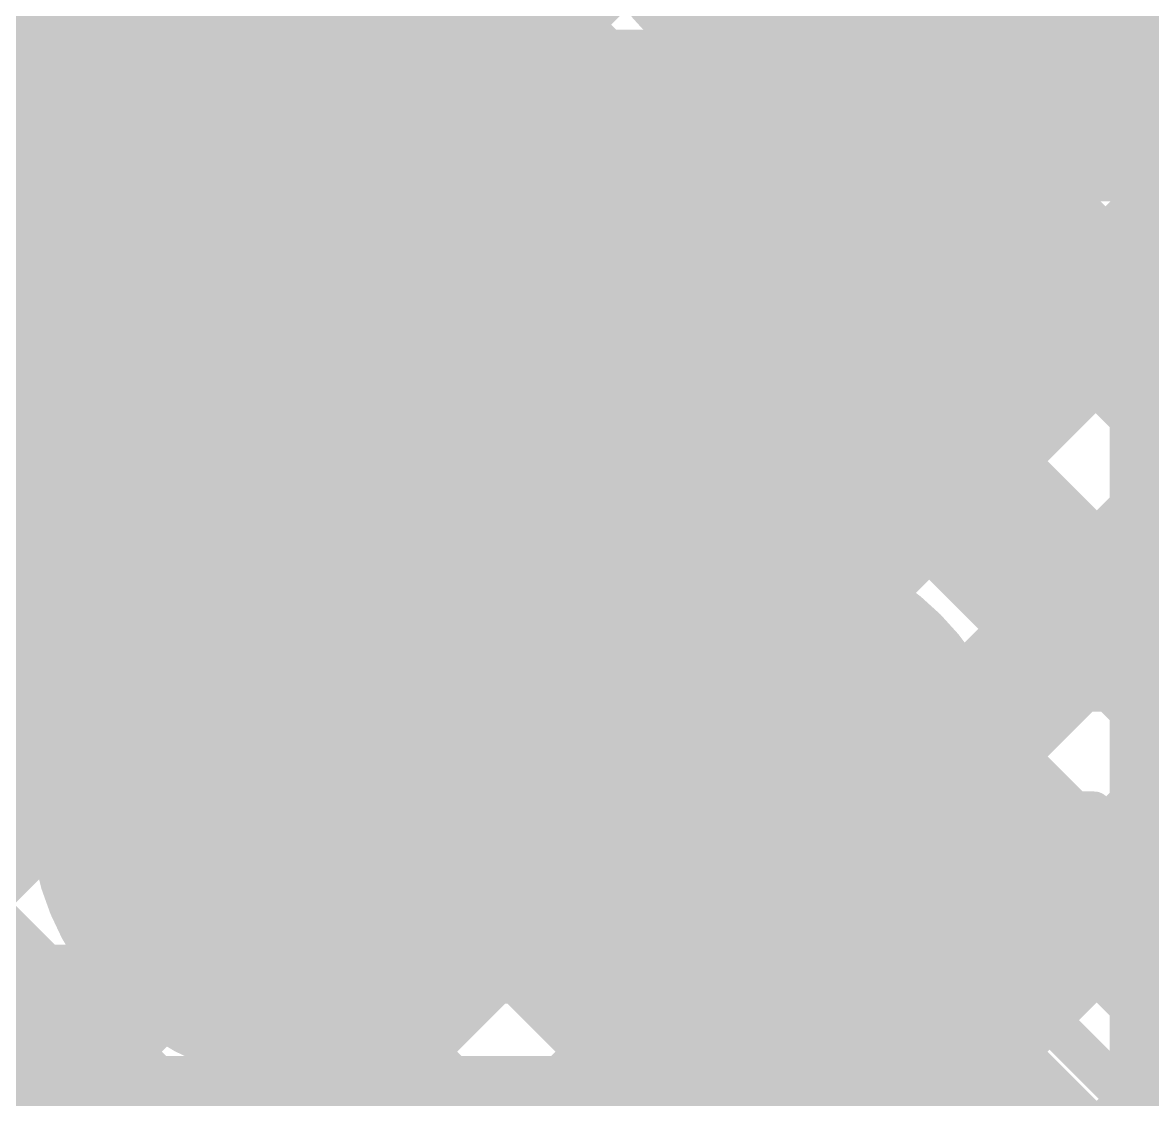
# Model space of a CAD drawing. Header units: millimetres. Extents: x 13 to 259, y -2 to 326.
# Drawn here: x 136.495 to 139.743, y 93.201 to 96.296 of the extents above; entities that cross this region are included whole.
import ezdxf

# ---------------------------------------------------------------- set-up
doc = ezdxf.new("R2010")
doc.units = ezdxf.units.MM
for name, color, linetype in [('BottomLayer', 5, 'Continuous'), ('ConnectLayer', 7, 'Continuous'), ('DrillDrawing', 1, 'Continuous'), ('Mechanical14', 56, 'Continuous'), ('Mechanical8', 56, 'Continuous'), ('MidLayer1', 16, 'Continuous'), ('MidLayer2', 76, 'Continuous'), ('MidLayer3', 90, 'Continuous'), ('MidLayer4', 156, 'Continuous'), ('MidLayer5', 130, 'Continuous'), ('MidLayer6', 216, 'Continuous'), ('MultiLayer', 9, 'Continuous'), ('TopLayer', 1, 'Continuous'), ('TopPaste', 8, 'Continuous'), ('TopSolder', 216, 'Continuous')]:
    doc.layers.add(name, color=color, linetype=linetype)

# ---------------------------------------------------------------- blocks, each defined once
blk = doc.blocks.new('SAMTEC_ASP_127797_01_185')
at = {"layer": 'Mechanical14', "const_width": 0.1}
for points in [[(6.6548, 3.2004), (6.0452, 3.2004)], [(6.0452, 3.0594), (6.0452, 3.2004)], [(6.6548, 3.0594), (6.6548, 3.2004)], [(7.9248, 3.2004), (7.3152, 3.2004)], [(7.3152, 3.0594), (7.3152, 3.2004)], [(7.9248, 3.0594), (7.9248, 3.2004)], [(9.1948, 3.2004), (8.5852, 3.2004)], [(8.5852, 3.0594), (8.5852, 3.2004)], [(6.0452, 3.0594), (5.9309, 3.0594)], [(6.7691, 3.0594), (6.6548, 3.0594)], [(6.7691, 2.7038), (6.7691, 3.0594)], [(7.3152, 3.0594), (7.2009, 3.0594)], [(7.2009, 2.7038), (7.2009, 3.0594)], [(8.0391, 3.0594), (7.9248, 3.0594)], [(8.0391, 2.7038), (8.0391, 3.0594)], [(8.5852, 3.0594), (8.4709, 3.0594)], [(8.4709, 2.7038), (8.4709, 3.0594)], [(6.7691, 2.9464), (5.9309, 2.9464)], [(8.0391, 2.9464), (7.2009, 2.9464)], [(9.3091, 2.9464), (8.4709, 2.9464)], [(7.2009, 2.7038), (6.7691, 2.7038)], [(8.4709, 2.7038), (8.0391, 2.7038)], [(7.2009, 2.3762), (6.7691, 2.3762)], [(6.7691, 2.0206), (6.7691, 2.3762)], [(7.1993, 2.0206), (7.1993, 2.3762)], [(8.4709, 2.3762), (8.0391, 2.3762)], [(8.0391, 2.0206), (8.0391, 2.3762)], [(8.4709, 2.0206), (8.4709, 2.3762)], [(6.7691, 2.1336), (5.9309, 2.1336)], [(8.0391, 2.1336), (7.2009, 2.1336)], [(9.3091, 2.1336), (8.4709, 2.1336)], [(6.0452, 2.0206), (5.9309, 2.0206)], [(6.0452, 1.8796), (6.0452, 2.0206)], [(6.7691, 2.0206), (6.6548, 2.0206)], [(6.6548, 1.8796), (6.6548, 2.0206)], [(7.3152, 2.0206), (7.2009, 2.0206)], [(7.3152, 1.8796), (7.3152, 2.0206)], [(8.0391, 2.0206), (7.9248, 2.0206)], [(7.9248, 1.8796), (7.9248, 2.0206)], [(8.5852, 2.0206), (8.4709, 2.0206)], [(8.5852, 1.8796), (8.5852, 2.0206)], [(6.6548, 1.8796), (6.0452, 1.8796)], [(7.9248, 1.8796), (7.3152, 1.8796)], [(9.1948, 1.8796), (8.5852, 1.8796)]]:
    blk.add_lwpolyline(points, dxfattribs=at)
at = {"layer": 'Mechanical14', "const_width": 0.05}
for points in [[(6.0202, 3.2004, 1), (6.0702, 3.2004, 1)], [(6.0202, 3.2004, 1), (6.0702, 3.2004, 1)], [(6.6298, 3.2004, 1), (6.6798, 3.2004, 1)], [(6.6298, 3.2004, 1), (6.6798, 3.2004, 1)], [(7.2902, 3.2004, 1), (7.3402, 3.2004, 1)], [(7.2902, 3.2004, 1), (7.3402, 3.2004, 1)], [(7.8998, 3.2004, 1), (7.9498, 3.2004, 1)], [(7.8998, 3.2004, 1), (7.9498, 3.2004, 1)], [(8.5602, 3.2004, 1), (8.6102, 3.2004, 1)], [(8.5602, 3.2004, 1), (8.6102, 3.2004, 1)], [(6.0202, 3.0594, 1), (6.0702, 3.0594, 1)], [(6.0202, 3.0594, 1), (6.0702, 3.0594, 1)], [(6.6298, 3.0594, 1), (6.6798, 3.0594, 1)], [(6.6298, 3.0594, 1), (6.6798, 3.0594, 1)], [(6.7441, 3.0594, 1), (6.7941, 3.0594, 1)], [(6.7441, 3.0594, 1), (6.7941, 3.0594, 1)], [(7.1759, 3.0594, 1), (7.2259, 3.0594, 1)], [(7.1759, 3.0594, 1), (7.2259, 3.0594, 1)], [(7.2902, 3.0594, 1), (7.3402, 3.0594, 1)], [(7.2902, 3.0594, 1), (7.3402, 3.0594, 1)], [(7.8998, 3.0594, 1), (7.9498, 3.0594, 1)], [(7.8998, 3.0594, 1), (7.9498, 3.0594, 1)], [(8.0141, 3.0594, 1), (8.0641, 3.0594, 1)], [(8.0141, 3.0594, 1), (8.0641, 3.0594, 1)], [(8.4459, 3.0594, 1), (8.4959, 3.0594, 1)], [(8.4459, 3.0594, 1), (8.4959, 3.0594, 1)], [(8.5602, 3.0594, 1), (8.6102, 3.0594, 1)], [(8.5602, 3.0594, 1), (8.6102, 3.0594, 1)], [(6.7441, 2.9464, 1), (6.7941, 2.9464, 1)], [(7.1759, 2.9464, 1), (7.2259, 2.9464, 1)], [(8.0141, 2.9464, 1), (8.0641, 2.9464, 1)], [(8.4459, 2.9464, 1), (8.4959, 2.9464, 1)], [(6.7441, 2.7038, 1), (6.7941, 2.7038, 1)], [(6.7441, 2.7038, 1), (6.7941, 2.7038, 1)], [(7.1759, 2.7038, 1), (7.2259, 2.7038, 1)], [(7.1759, 2.7038, 1), (7.2259, 2.7038, 1)], [(8.0141, 2.7038, 1), (8.0641, 2.7038, 1)], [(8.0141, 2.7038, 1), (8.0641, 2.7038, 1)], [(8.4459, 2.7038, 1), (8.4959, 2.7038, 1)], [(8.4459, 2.7038, 1), (8.4959, 2.7038, 1)], [(6.7441, 2.3762, 1), (6.7941, 2.3762, 1)], [(6.7441, 2.3762, 1), (6.7941, 2.3762, 1)], [(7.1743, 2.3762, 1), (7.2243, 2.3762, 1)], [(7.1759, 2.3762, 1), (7.2259, 2.3762, 1)], [(8.0141, 2.3762, 1), (8.0641, 2.3762, 1)], [(8.0141, 2.3762, 1), (8.0641, 2.3762, 1)], [(8.4459, 2.3762, 1), (8.4959, 2.3762, 1)], [(8.4459, 2.3762, 1), (8.4959, 2.3762, 1)], [(6.7441, 2.1336, 1), (6.7941, 2.1336, 1)], [(7.1759, 2.1336, 1), (7.2259, 2.1336, 1)], [(8.0141, 2.1336, 1), (8.0641, 2.1336, 1)], [(8.4459, 2.1336, 1), (8.4959, 2.1336, 1)], [(6.0202, 2.0206, 1), (6.0702, 2.0206, 1)], [(6.0202, 2.0206, 1), (6.0702, 2.0206, 1)], [(6.6298, 2.0206, 1), (6.6798, 2.0206, 1)], [(6.6298, 2.0206, 1), (6.6798, 2.0206, 1)], [(6.7441, 2.0206, 1), (6.7941, 2.0206, 1)], [(6.7441, 2.0206, 1), (6.7941, 2.0206, 1)], [(7.1743, 2.0206, 1), (7.2243, 2.0206, 1)], [(7.1759, 2.0206, 1), (7.2259, 2.0206, 1)], [(7.2902, 2.0206, 1), (7.3402, 2.0206, 1)], [(7.2902, 2.0206, 1), (7.3402, 2.0206, 1)], [(7.8998, 2.0206, 1), (7.9498, 2.0206, 1)], [(7.8998, 2.0206, 1), (7.9498, 2.0206, 1)], [(8.0141, 2.0206, 1), (8.0641, 2.0206, 1)], [(8.0141, 2.0206, 1), (8.0641, 2.0206, 1)], [(8.4459, 2.0206, 1), (8.4959, 2.0206, 1)], [(8.4459, 2.0206, 1), (8.4959, 2.0206, 1)], [(8.5602, 2.0206, 1), (8.6102, 2.0206, 1)], [(8.5602, 2.0206, 1), (8.6102, 2.0206, 1)], [(6.0202, 1.8796, 1), (6.0702, 1.8796, 1)], [(6.0202, 1.8796, 1), (6.0702, 1.8796, 1)], [(6.6298, 1.8796, 1), (6.6798, 1.8796, 1)], [(6.6298, 1.8796, 1), (6.6798, 1.8796, 1)], [(7.2902, 1.8796, 1), (7.3402, 1.8796, 1)], [(7.2902, 1.8796, 1), (7.3402, 1.8796, 1)], [(7.8998, 1.8796, 1), (7.9498, 1.8796, 1)], [(7.8998, 1.8796, 1), (7.9498, 1.8796, 1)], [(8.5602, 1.8796, 1), (8.6102, 1.8796, 1)], [(8.5602, 1.8796, 1), (8.6102, 1.8796, 1)]]:
    blk.add_lwpolyline(points, format="xyb", close=True, dxfattribs=at)
at = {"layer": 'Mechanical8', "const_width": 0.1}
for points in [[(6.985, 3.175), (6.985, 4.175)], [(8.255, 3.175), (8.255, 4.175)], [(6.715, 3.175), (5.715, 3.175)], [(6.985, 3.175), (5.985, 3.175)], [(6.985, 2.175), (6.985, 3.175)], [(7.985, 3.175), (6.985, 3.175)], [(8.255, 3.175), (7.255, 3.175)], [(8.255, 2.175), (8.255, 3.175)], [(9.255, 3.175), (8.255, 3.175)], [(9.525, 3.175), (8.525, 3.175)], [(6.985, 1.905), (6.985, 2.905)], [(8.255, 1.905), (8.255, 2.905)], [(6.715, 1.905), (5.715, 1.905)], [(6.985, 1.905), (5.985, 1.905)], [(6.985, 0.905), (6.985, 1.905)], [(7.985, 1.905), (6.985, 1.905)], [(8.255, 1.905), (7.255, 1.905)], [(8.255, 0.905), (8.255, 1.905)], [(9.255, 1.905), (8.255, 1.905)], [(9.525, 1.905), (8.525, 1.905)]]:
    blk.add_lwpolyline(points, dxfattribs=at)
at = {"layer": 'Mechanical8', "const_width": 0.05}
for points in [[(6.96, 4.175, 1), (7.01, 4.175, 1)], [(8.23, 4.175, 1), (8.28, 4.175, 1)], [(5.96, 3.175, 1), (6.01, 3.175, 1)], [(6.69, 3.175, 1), (6.74, 3.175, 1)], [(6.96, 3.175, 1), (7.01, 3.175, 1)], [(6.96, 3.175, 1), (7.01, 3.175, 1)], [(6.96, 3.175, 1), (7.01, 3.175, 1)], [(6.96, 3.175, 1), (7.01, 3.175, 1)], [(7.23, 3.175, 1), (7.28, 3.175, 1)], [(7.96, 3.175, 1), (8.01, 3.175, 1)], [(8.23, 3.175, 1), (8.28, 3.175, 1)], [(8.23, 3.175, 1), (8.28, 3.175, 1)], [(8.23, 3.175, 1), (8.28, 3.175, 1)], [(8.23, 3.175, 1), (8.28, 3.175, 1)], [(8.5, 3.175, 1), (8.55, 3.175, 1)], [(6.96, 2.905, 1), (7.01, 2.905, 1)], [(8.23, 2.905, 1), (8.28, 2.905, 1)], [(6.96, 2.175, 1), (7.01, 2.175, 1)], [(8.23, 2.175, 1), (8.28, 2.175, 1)], [(5.96, 1.905, 1), (6.01, 1.905, 1)], [(6.69, 1.905, 1), (6.74, 1.905, 1)], [(6.96, 1.905, 1), (7.01, 1.905, 1)], [(6.96, 1.905, 1), (7.01, 1.905, 1)], [(6.96, 1.905, 1), (7.01, 1.905, 1)], [(6.96, 1.905, 1), (7.01, 1.905, 1)], [(7.23, 1.905, 1), (7.28, 1.905, 1)], [(7.96, 1.905, 1), (8.01, 1.905, 1)], [(8.23, 1.905, 1), (8.28, 1.905, 1)], [(8.23, 1.905, 1), (8.28, 1.905, 1)], [(8.23, 1.905, 1), (8.28, 1.905, 1)], [(8.23, 1.905, 1), (8.28, 1.905, 1)], [(8.5, 1.905, 1), (8.55, 1.905, 1)]]:
    blk.add_lwpolyline(points, format="xyb", close=True, dxfattribs=at)
at = {"layer": 'TopLayer', "const_width": 0.32}
for points in [[(5.555, 3.175, 1), (5.875, 3.175, 1)], [(6.825, 3.175, 1), (7.145, 3.175, 1)], [(8.095, 3.175, 1), (8.415, 3.175, 1)], [(5.555, 1.905, 1), (5.875, 1.905, 1)], [(6.825, 1.905, 1), (7.145, 1.905, 1)], [(8.095, 1.905, 1), (8.415, 1.905, 1)]]:
    blk.add_lwpolyline(points, format="xyb", close=True, dxfattribs=at)
at = {"layer": 'TopPaste', "const_width": 0.32}
for points in [[(5.555, 3.175, 1), (5.875, 3.175, 1)], [(6.825, 3.175, 1), (7.145, 3.175, 1)], [(8.095, 3.175, 1), (8.415, 3.175, 1)], [(5.555, 1.905, 1), (5.875, 1.905, 1)], [(6.825, 1.905, 1), (7.145, 1.905, 1)], [(8.095, 1.905, 1), (8.415, 1.905, 1)]]:
    blk.add_lwpolyline(points, format="xyb", close=True, dxfattribs=at)
at = {"layer": 'TopSolder', "const_width": 0.4216}
for points in [[(5.5042, 3.175, 1), (5.9258, 3.175, 1)], [(6.7742, 3.175, 1), (7.1958, 3.175, 1)], [(8.0442, 3.175, 1), (8.4658, 3.175, 1)], [(5.5042, 1.905, 1), (5.9258, 1.905, 1)], [(6.7742, 1.905, 1), (7.1958, 1.905, 1)], [(8.0442, 1.905, 1), (8.4658, 1.905, 1)]]:
    blk.add_lwpolyline(points, format="xyb", close=True, dxfattribs=at)

msp = doc.modelspace()

# ---------------------------------------------------------------- linework, layer by layer
at = {"layer": 'BottomLayer', "const_width": 0.25}
for points in [[(137.1801, 95.3057, 1), (137.43, 95.3057, 1)], [(138.4501, 95.3057, 1), (138.7, 95.3057, 1)], [(137.1801, 94.0357, 1), (137.43, 94.0357, 1)], [(138.4501, 94.0357, 1), (138.7, 94.0357, 1)]]:
    msp.add_lwpolyline(points, format="xyb", close=True, dxfattribs=at)
at = {"layer": 'ConnectLayer', "const_width": 0.4}
for points in [[(133.9122, 93.1829), (150.0277, 109.2983)], [(133.9122, 93.1829), (150.0277, 109.2983)], [(138.995, 95.7201), (150.219, 106.9441)], [(138.995, 95.7201), (150.219, 106.9441)], [(137.4544, 95.8765), (147.6447, 106.0668)], [(137.4544, 95.8765), (147.6447, 106.0668)], [(133.9122, 93.1829), (146.51, 105.7807)], [(137.877, 95.4506), (148.2125, 105.7861)], [(137.877, 95.4506), (148.2125, 105.7861)], [(126.1636, 105.4841), (137.0706, 94.5771)], [(126.1636, 105.4841), (137.0706, 94.5771)], [(137.4544, 95.8765), (146.51, 104.9322)], [(137.877, 95.4506), (146.51, 104.0837)], [(138.995, 95.7201), (146.51, 103.2351)], [(138.7288, 94.6053), (146.957, 102.8336)], [(138.7288, 94.6053), (146.957, 102.8336)], [(138.7288, 94.6053), (146.51, 102.3866)], [(139.1481, 94.1761), (146.9226, 101.9506)], [(139.1481, 94.1761), (146.9226, 101.9506)], [(139.1481, 94.1761), (146.51, 101.5381)], [(133.851, 98.6452), (136.8346, 95.6617)], [(133.851, 98.6452), (136.8346, 95.6617)], [(135.64, 98.5534), (138.3445, 95.8488)], [(135.64, 98.5534), (138.3445, 95.8488)], [(135.64, 98.5534), (138.3445, 95.8488)], [(134.035, 98.4612), (136.8346, 95.6617)], [(136.8043, 96.075), (139.0772, 98.3479)], [(139.225, 96.4), (139.225, 98.2)], [(135.3104, 98.0344), (137.4737, 95.8711)], [(135.3104, 98.0344), (137.4737, 95.8711)], [(135.3104, 98.0344), (137.4737, 95.8711)], [(137.868, 98.0224), (140.7239, 95.1664)], [(137.868, 98.0224), (140.7239, 95.1664)], [(137.868, 98.0224), (140.7239, 95.1664)], [(133.7082, 97.9396), (137.0706, 94.5771)], [(137.6528, 96.075), (139.225, 97.6472)], [(135.8178, 97.527), (136.873, 96.4718)], [(137.6642, 97.3776), (140.6593, 94.3825)], [(137.6642, 97.3776), (140.6593, 94.3825)], [(137.6642, 97.3776), (140.6593, 94.3825)], [(137.7334, 97.3084), (138.9334, 96.1084)], [(132.7958, 92.915), (137.1557, 97.2749)], [(132.7958, 92.915), (137.1557, 97.2749)], [(133.7116, 93.8308), (137.1557, 97.2749)], [(135.1365, 95.2557), (137.1557, 97.2749)], [(135.3935, 97.1028), (136.4488, 96.0475)], [(136.1154, 96.2347), (136.9558, 97.075)], [(136.1154, 96.2347), (136.9558, 97.075)], [(136.2698, 97.075), (137.2698, 96.075)], [(137.1183, 97.075), (138.1183, 96.075)], [(135.657, 95.2557), (137.3038, 96.9026)], [(138.5013, 96.075), (139.225, 96.7987)], [(134.0627, 96.7365), (136.7169, 94.0823)], [(134.0627, 96.7365), (136.7169, 94.0823)], [(134.0627, 96.7365), (136.7169, 94.0823)], [(135.975, 96.5212), (136.4212, 96.075)], [(138.9, 96.075), (139.225, 96.4)], [(133.8479, 96.1028), (144.7858, 85.1649)], [(133.8479, 96.1028), (144.7858, 85.1649)], [(136.275, 96.075), (138.9, 96.075)], [(137.6854, 95.7568), (137.9103, 95.9817)], [(137.877, 95.4506), (138.4081, 95.9817)], [(137.9103, 95.9817), (142.3657, 95.9817)], [(138.2116, 95.9817), (138.3445, 95.8488)], [(138.7288, 94.6053), (140.1051, 95.9817)], [(138.995, 95.7201), (139.2566, 95.9817)], [(139.0602, 95.9817), (140.6593, 94.3825)], [(139.1481, 94.1761), (140.9537, 95.9817)], [(139.9087, 95.9817), (140.7239, 95.1664)], [(134.035, 95.9156), (142.256, 87.6947)], [(137.8704, 95.4744), (137.9873, 95.3575)], [(137.8704, 95.4744), (137.9873, 95.3575)], [(137.8704, 95.4744), (137.9873, 95.3575)], [(137.8704, 95.4744), (137.9873, 95.3575)], [(133.6444, 92.0665), (136.7343, 95.1564)], [(133.6444, 92.0665), (136.7343, 95.1564)], [(133.6444, 92.0665), (136.7343, 95.1564)], [(139.1181, 95.0752), (141.1255, 93.0678)], [(139.1181, 95.0752), (141.1255, 93.0678)], [(139.1181, 95.0752), (141.1255, 93.0678)], [(139.1181, 95.0752), (141.1255, 93.0678)], [(136.2635, 94.3349), (136.854, 94.9254)], [(136.7882, 94.8596), (137.0706, 94.5771)], [(137.725, 94.4501), (138.1607, 94.8857)], [(137.725, 94.4501), (138.1607, 94.8857)], [(137.725, 94.4501), (138.1607, 94.8857)], [(137.725, 94.4501), (138.1607, 94.8857)], [(137.661, 94.8352), (138.1046, 94.3917)], [(137.661, 94.8352), (138.1046, 94.3917)], [(137.661, 94.8352), (138.1046, 94.3917)], [(137.661, 94.8352), (138.1046, 94.3917)], [(137.7278, 91.9073), (140.6363, 94.8159)], [(137.7278, 91.9073), (140.6363, 94.8159)], [(137.7278, 91.9073), (140.6363, 94.8159)], [(138.5362, 92.7157), (140.6363, 94.8159)], [(134.067, 91.6406), (137.1602, 94.7338)], [(134.067, 91.6406), (137.1602, 94.7338)], [(134.067, 91.6406), (137.1602, 94.7338)], [(135.1421, 92.7157), (137.1602, 94.7338)], [(138.6268, 94.718), (138.7437, 94.6011)], [(138.6268, 94.718), (138.7437, 94.6011)], [(138.6268, 94.718), (138.7437, 94.6011)], [(138.6268, 94.718), (138.7437, 94.6011)], [(136.3639, 94.4353), (136.7169, 94.0823)], [(135.775, 94.1757), (137.235, 92.7157)], [(139.1404, 94.2044), (140.5662, 92.7786)], [(139.1404, 94.2044), (140.5662, 92.7786)], [(139.1404, 94.2044), (140.5662, 92.7786)], [(139.1404, 94.2044), (140.5662, 92.7786)], [(137.4632, 90.7941), (140.6738, 94.0048)], [(137.4632, 90.7941), (140.6738, 94.0048)], [(137.4632, 90.7941), (140.6738, 94.0048)], [(139.2289, 92.5598), (140.6738, 94.0048)], [(133.6488, 89.5253), (138.0054, 93.882)], [(133.6488, 89.5253), (138.0054, 93.882)], [(133.6488, 89.5253), (138.0054, 93.882)], [(136.8392, 92.7157), (138.0054, 93.882)], [(137.8465, 93.8013), (143.7485, 87.8992)], [(137.8465, 93.8013), (143.7485, 87.8992)], [(137.8465, 93.8013), (143.1046, 88.5432)], [(137.8465, 93.8013), (138.9396, 92.7081)], [(132.645, 89.3701), (136.8907, 93.6157)], [(132.645, 89.3701), (136.8907, 93.6157)], [(132.645, 89.3701), (136.8907, 93.6157)], [(135.9906, 92.7157), (136.8907, 93.6157)], [(138.931, 93.5652), (140.5048, 91.9914)], [(138.931, 93.5652), (140.5048, 91.9914)], [(138.931, 93.5652), (140.5048, 91.9914)], [(138.931, 93.5652), (140.5048, 91.9914)], [(134.0681, 89.0961), (138.4346, 93.4627)], [(134.0681, 89.0961), (138.4346, 93.4627)], [(134.0681, 89.0961), (138.4346, 93.4627)], [(137.6877, 92.7157), (138.4346, 93.4627)], [(137.3517, 93.4476), (145.6511, 85.1482)], [(137.3517, 93.4476), (145.6511, 85.1482)], [(137.3517, 93.4476), (142.6803, 88.1189)], [(137.3517, 93.4476), (138.0835, 92.7157)]]:
    msp.add_lwpolyline(points, dxfattribs=at)
at = {"layer": 'ConnectLayer'}
for points, const_width in [([(136.773, 96.4718, 1), (136.973, 96.4718, 1)], 0.2), ([(139.125, 96.4, 1), (139.325, 96.4, 1)], 0.2), ([(139.125, 96.4, 1), (139.325, 96.4, 1)], 0.2), ([(138.8334, 96.1084, 1), (139.0334, 96.1084, 1)], 0.2), ([(136.3212, 96.075, 1), (136.5212, 96.075, 1)], 0.2), ([(136.7043, 96.075, 1), (136.9043, 96.075, 1)], 0.2), ([(137.1698, 96.075, 1), (137.3698, 96.075, 1)], 0.2), ([(137.5528, 96.075, 1), (137.7528, 96.075, 1)], 0.2), ([(138.0183, 96.075, 1), (138.2183, 96.075, 1)], 0.2), ([(138.4013, 96.075, 1), (138.6013, 96.075, 1)], 0.2), ([(138.8, 96.075, 1), (139, 96.075, 1)], 0.2), ([(138.8, 96.075, 1), (139, 96.075, 1)], 0.2), ([(136.3488, 96.0475, 1), (136.5488, 96.0475, 1)], 0.2), ([(137.8103, 95.9817, 1), (138.0103, 95.9817, 1)], 0.2), ([(137.8103, 95.9817, 1), (138.0103, 95.9817, 1)], 0.2), ([(138.1116, 95.9817, 1), (138.3116, 95.9817, 1)], 0.2), ([(138.3081, 95.9817, 1), (138.5081, 95.9817, 1)], 0.2), ([(138.9602, 95.9817, 1), (139.1602, 95.9817, 1)], 0.2), ([(139.1566, 95.9817, 1), (139.3566, 95.9817, 1)], 0.2), ([(139.8087, 95.9817, 1), (140.0087, 95.9817, 1)], 0.2), ([(137.895, 95.3057, 1), (136.7151, 95.3057, 1)], 0.4), ([(137.895, 95.3057, 1), (136.7151, 95.3057, 1)], 0.4), ([(137.895, 95.3057, 1), (136.7151, 95.3057, 1)], 0.4), ([(139.165, 95.3057, 1), (137.9851, 95.3057, 1)], 0.4), ([(139.165, 95.3057, 1), (137.9851, 95.3057, 1)], 0.4), ([(139.165, 95.3057, 1), (137.9851, 95.3057, 1)], 0.4), ([(139.165, 95.3057, 1), (137.9851, 95.3057, 1)], 0.4), ([(137.3544, 95.8765, 1), (137.5544, 95.8765, 1)], 0.2), ([(137.3544, 95.8765, 1), (137.5544, 95.8765, 1)], 0.2), ([(137.3544, 95.8765, 1), (137.5544, 95.8765, 1)], 0.2), ([(137.3737, 95.8711, 1), (137.5737, 95.8711, 1)], 0.2), ([(137.3737, 95.8711, 1), (137.5737, 95.8711, 1)], 0.2), ([(137.3737, 95.8711, 1), (137.5737, 95.8711, 1)], 0.2), ([(138.2445, 95.8488, 1), (138.4445, 95.8488, 1)], 0.2), ([(138.2445, 95.8488, 1), (138.4445, 95.8488, 1)], 0.2), ([(138.2445, 95.8488, 1), (138.4445, 95.8488, 1)], 0.2), ([(138.2445, 95.8488, 1), (138.4445, 95.8488, 1)], 0.2), ([(137.5854, 95.7568, 1), (137.7854, 95.7568, 1)], 0.2), ([(137.5854, 95.7568, 1), (137.7854, 95.7568, 1)], 0.2), ([(138.895, 95.7201, 1), (139.095, 95.7201, 1)], 0.2), ([(138.895, 95.7201, 1), (139.095, 95.7201, 1)], 0.2), ([(138.895, 95.7201, 1), (139.095, 95.7201, 1)], 0.2), ([(138.895, 95.7201, 1), (139.095, 95.7201, 1)], 0.2), ([(136.7346, 95.6617, 1), (136.9346, 95.6617, 1)], 0.2), ([(136.7346, 95.6617, 1), (136.9346, 95.6617, 1)], 0.2), ([(136.7346, 95.6617, 1), (136.9346, 95.6617, 1)], 0.2), ([(137.7704, 95.4744, 1), (137.9704, 95.4744, 1)], 0.2), ([(137.7704, 95.4744, 1), (137.9704, 95.4744, 1)], 0.2), ([(137.7704, 95.4744, 1), (137.9704, 95.4744, 1)], 0.2), ([(137.7704, 95.4744, 1), (137.9704, 95.4744, 1)], 0.2), ([(137.777, 95.4506, 1), (137.977, 95.4506, 1)], 0.2), ([(137.777, 95.4506, 1), (137.977, 95.4506, 1)], 0.2), ([(137.777, 95.4506, 1), (137.977, 95.4506, 1)], 0.2), ([(137.777, 95.4506, 1), (137.977, 95.4506, 1)], 0.2), ([(137.8873, 95.3575, 1), (138.0873, 95.3575, 1)], 0.2), ([(137.8873, 95.3575, 1), (138.0873, 95.3575, 1)], 0.2), ([(137.8873, 95.3575, 1), (138.0873, 95.3575, 1)], 0.2), ([(137.8873, 95.3575, 1), (138.0873, 95.3575, 1)], 0.2), ([(136.6151, 95.3057, 1), (136.8151, 95.3057, 1)], 0.2), ([(136.6151, 95.3057, 1), (136.8151, 95.3057, 1)], 0.2), ([(136.6151, 95.3057, 1), (136.8151, 95.3057, 1)], 0.2), ([(137.795, 95.3057, 1), (137.995, 95.3057, 1)], 0.2), ([(137.795, 95.3057, 1), (137.995, 95.3057, 1)], 0.2), ([(137.795, 95.3057, 1), (137.995, 95.3057, 1)], 0.2), ([(137.795, 95.3057, 1), (137.995, 95.3057, 1)], 0.2), ([(137.795, 95.3057, 1), (137.995, 95.3057, 1)], 0.2), ([(137.8851, 95.3057, 1), (138.0851, 95.3057, 1)], 0.2), ([(137.8851, 95.3057, 1), (138.0851, 95.3057, 1)], 0.2), ([(137.8851, 95.3057, 1), (138.0851, 95.3057, 1)], 0.2), ([(137.8851, 95.3057, 1), (138.0851, 95.3057, 1)], 0.2), ([(139.065, 95.3057, 1), (139.265, 95.3057, 1)], 0.2), ([(139.065, 95.3057, 1), (139.265, 95.3057, 1)], 0.2), ([(139.065, 95.3057, 1), (139.265, 95.3057, 1)], 0.2), ([(139.065, 95.3057, 1), (139.265, 95.3057, 1)], 0.2), ([(136.6343, 95.1564, 1), (136.8343, 95.1564, 1)], 0.2), ([(136.6343, 95.1564, 1), (136.8343, 95.1564, 1)], 0.2), ([(136.6343, 95.1564, 1), (136.8343, 95.1564, 1)], 0.2), ([(139.0181, 95.0752, 1), (139.2181, 95.0752, 1)], 0.2), ([(139.0181, 95.0752, 1), (139.2181, 95.0752, 1)], 0.2), ([(139.0181, 95.0752, 1), (139.2181, 95.0752, 1)], 0.2), ([(139.0181, 95.0752, 1), (139.2181, 95.0752, 1)], 0.2), ([(136.754, 94.9254, 1), (136.954, 94.9254, 1)], 0.2), ([(136.754, 94.9254, 1), (136.954, 94.9254, 1)], 0.2), ([(136.6882, 94.8596, 1), (136.8882, 94.8596, 1)], 0.2), ([(138.0607, 94.8857, 1), (138.2607, 94.8857, 1)], 0.2), ([(138.0607, 94.8857, 1), (138.2607, 94.8857, 1)], 0.2), ([(138.0607, 94.8857, 1), (138.2607, 94.8857, 1)], 0.2), ([(138.0607, 94.8857, 1), (138.2607, 94.8857, 1)], 0.2), ([(137.561, 94.8352, 1), (137.761, 94.8352, 1)], 0.2), ([(137.561, 94.8352, 1), (137.761, 94.8352, 1)], 0.2), ([(137.561, 94.8352, 1), (137.761, 94.8352, 1)], 0.2), ([(137.561, 94.8352, 1), (137.761, 94.8352, 1)], 0.2), ([(137.0602, 94.7338, 1), (137.2602, 94.7338, 1)], 0.2), ([(137.0602, 94.7338, 1), (137.2602, 94.7338, 1)], 0.2), ([(137.0602, 94.7338, 1), (137.2602, 94.7338, 1)], 0.2), ([(137.0602, 94.7338, 1), (137.2602, 94.7338, 1)], 0.2), ([(138.5268, 94.718, 1), (138.7268, 94.718, 1)], 0.2), ([(138.5268, 94.718, 1), (138.7268, 94.718, 1)], 0.2), ([(138.5268, 94.718, 1), (138.7268, 94.718, 1)], 0.2), ([(138.5268, 94.718, 1), (138.7268, 94.718, 1)], 0.2), ([(137.895, 94.0357, 1), (136.7151, 94.0357, 1)], 0.4), ([(137.895, 94.0357, 1), (136.7151, 94.0357, 1)], 0.4), ([(137.895, 94.0357, 1), (136.7151, 94.0357, 1)], 0.4), ([(137.895, 94.0357, 1), (136.7151, 94.0357, 1)], 0.4), ([(139.165, 94.0357, 1), (137.9851, 94.0357, 1)], 0.4), ([(139.165, 94.0357, 1), (137.9851, 94.0357, 1)], 0.4), ([(139.165, 94.0357, 1), (137.9851, 94.0357, 1)], 0.4), ([(139.165, 94.0357, 1), (137.9851, 94.0357, 1)], 0.4), ([(138.6288, 94.6053, 1), (138.8288, 94.6053, 1)], 0.2), ([(138.6288, 94.6053, 1), (138.8288, 94.6053, 1)], 0.2), ([(138.6288, 94.6053, 1), (138.8288, 94.6053, 1)], 0.2), ([(138.6288, 94.6053, 1), (138.8288, 94.6053, 1)], 0.2), ([(138.6437, 94.6011, 1), (138.8437, 94.6011, 1)], 0.2), ([(138.6437, 94.6011, 1), (138.8437, 94.6011, 1)], 0.2), ([(138.6437, 94.6011, 1), (138.8437, 94.6011, 1)], 0.2), ([(138.6437, 94.6011, 1), (138.8437, 94.6011, 1)], 0.2), ([(136.9706, 94.5771, 1), (137.1706, 94.5771, 1)], 0.2), ([(136.9706, 94.5771, 1), (137.1706, 94.5771, 1)], 0.2), ([(136.9706, 94.5771, 1), (137.1706, 94.5771, 1)], 0.2), ([(136.9706, 94.5771, 1), (137.1706, 94.5771, 1)], 0.2), ([(136.2639, 94.4353, 1), (136.4639, 94.4353, 1)], 0.2), ([(137.625, 94.4501, 1), (137.825, 94.4501, 1)], 0.2), ([(137.625, 94.4501, 1), (137.825, 94.4501, 1)], 0.2), ([(137.625, 94.4501, 1), (137.825, 94.4501, 1)], 0.2), ([(137.625, 94.4501, 1), (137.825, 94.4501, 1)], 0.2), ([(138.0046, 94.3917, 1), (138.2046, 94.3917, 1)], 0.2), ([(138.0046, 94.3917, 1), (138.2046, 94.3917, 1)], 0.2), ([(138.0046, 94.3917, 1), (138.2046, 94.3917, 1)], 0.2), ([(138.0046, 94.3917, 1), (138.2046, 94.3917, 1)], 0.2), ([(139.0404, 94.2044, 1), (139.2404, 94.2044, 1)], 0.2), ([(139.0404, 94.2044, 1), (139.2404, 94.2044, 1)], 0.2), ([(139.0404, 94.2044, 1), (139.2404, 94.2044, 1)], 0.2), ([(139.0404, 94.2044, 1), (139.2404, 94.2044, 1)], 0.2), ([(139.0481, 94.1761, 1), (139.2481, 94.1761, 1)], 0.2), ([(139.0481, 94.1761, 1), (139.2481, 94.1761, 1)], 0.2), ([(139.0481, 94.1761, 1), (139.2481, 94.1761, 1)], 0.2), ([(139.0481, 94.1761, 1), (139.2481, 94.1761, 1)], 0.2), ([(136.6169, 94.0823, 1), (136.8169, 94.0823, 1)], 0.2), ([(136.6169, 94.0823, 1), (136.8169, 94.0823, 1)], 0.2), ([(136.6169, 94.0823, 1), (136.8169, 94.0823, 1)], 0.2), ([(136.6169, 94.0823, 1), (136.8169, 94.0823, 1)], 0.2), ([(136.6151, 94.0357, 1), (136.8151, 94.0357, 1)], 0.2), ([(136.6151, 94.0357, 1), (136.8151, 94.0357, 1)], 0.2), ([(136.6151, 94.0357, 1), (136.8151, 94.0357, 1)], 0.2), ([(136.6151, 94.0357, 1), (136.8151, 94.0357, 1)], 0.2), ([(137.795, 94.0357, 1), (137.995, 94.0357, 1)], 0.2), ([(137.795, 94.0357, 1), (137.995, 94.0357, 1)], 0.2), ([(137.795, 94.0357, 1), (137.995, 94.0357, 1)], 0.2), ([(137.795, 94.0357, 1), (137.995, 94.0357, 1)], 0.2), ([(137.8851, 94.0357, 1), (138.0851, 94.0357, 1)], 0.2), ([(137.8851, 94.0357, 1), (138.0851, 94.0357, 1)], 0.2), ([(137.8851, 94.0357, 1), (138.0851, 94.0357, 1)], 0.2), ([(137.8851, 94.0357, 1), (138.0851, 94.0357, 1)], 0.2), ([(139.065, 94.0357, 1), (139.265, 94.0357, 1)], 0.2), ([(139.065, 94.0357, 1), (139.265, 94.0357, 1)], 0.2), ([(139.065, 94.0357, 1), (139.265, 94.0357, 1)], 0.2), ([(139.065, 94.0357, 1), (139.265, 94.0357, 1)], 0.2), ([(137.9054, 93.882, 1), (138.1054, 93.882, 1)], 0.2), ([(137.9054, 93.882, 1), (138.1054, 93.882, 1)], 0.2), ([(137.9054, 93.882, 1), (138.1054, 93.882, 1)], 0.2), ([(137.9054, 93.882, 1), (138.1054, 93.882, 1)], 0.2), ([(137.7465, 93.8013, 1), (137.9465, 93.8013, 1)], 0.2), ([(137.7465, 93.8013, 1), (137.9465, 93.8013, 1)], 0.2), ([(137.7465, 93.8013, 1), (137.9465, 93.8013, 1)], 0.2), ([(137.7465, 93.8013, 1), (137.9465, 93.8013, 1)], 0.2), ([(136.7907, 93.6157, 1), (136.9907, 93.6157, 1)], 0.2), ([(136.7907, 93.6157, 1), (136.9907, 93.6157, 1)], 0.2), ([(136.7907, 93.6157, 1), (136.9907, 93.6157, 1)], 0.2), ([(136.7907, 93.6157, 1), (136.9907, 93.6157, 1)], 0.2), ([(138.831, 93.5652, 1), (139.031, 93.5652, 1)], 0.2), ([(138.831, 93.5652, 1), (139.031, 93.5652, 1)], 0.2), ([(138.831, 93.5652, 1), (139.031, 93.5652, 1)], 0.2), ([(138.831, 93.5652, 1), (139.031, 93.5652, 1)], 0.2), ([(138.3346, 93.4627, 1), (138.5346, 93.4627, 1)], 0.2), ([(138.3346, 93.4627, 1), (138.5346, 93.4627, 1)], 0.2), ([(138.3346, 93.4627, 1), (138.5346, 93.4627, 1)], 0.2), ([(138.3346, 93.4627, 1), (138.5346, 93.4627, 1)], 0.2), ([(137.2517, 93.4476, 1), (137.4517, 93.4476, 1)], 0.2), ([(137.2517, 93.4476, 1), (137.4517, 93.4476, 1)], 0.2), ([(137.2517, 93.4476, 1), (137.4517, 93.4476, 1)], 0.2), ([(137.2517, 93.4476, 1), (137.4517, 93.4476, 1)], 0.2)]:
    msp.add_lwpolyline(points, format="xyb", close=True, dxfattribs=dict(at, const_width=const_width))
at = {"layer": 'ConnectLayer', "const_width": 0.4}
for points in [[(137.6854, 95.7568, -0.22106), (137.895, 95.3057)], [(137.895, 95.3057, -0.699307), (136.854, 94.9254)]]:
    msp.add_lwpolyline(points, format="xyb", dxfattribs=at)
at = {"layer": 'DrillDrawing', "const_width": 0.0508}
for points in [[(137.178, 95.4327), (137.178, 95.5597)], [(137.178, 95.5597), (137.432, 95.5597)], [(137.432, 95.4327), (137.432, 95.5597)], [(138.448, 95.4327), (138.448, 95.5597)], [(138.448, 95.5597), (138.702, 95.5597)], [(138.702, 95.4327), (138.702, 95.5597)], [(137.051, 95.1787), (137.051, 95.4327)], [(137.051, 95.4327), (137.178, 95.4327)], [(137.432, 95.4327), (137.559, 95.4327)], [(137.559, 95.1787), (137.559, 95.4327)], [(138.321, 95.1787), (138.321, 95.4327)], [(138.321, 95.4327), (138.448, 95.4327)], [(138.702, 95.4327), (138.829, 95.4327)], [(138.829, 95.1787), (138.829, 95.4327)], [(137.051, 95.1787), (137.178, 95.1787)], [(137.178, 95.0517), (137.178, 95.1787)], [(137.432, 95.1787), (137.559, 95.1787)], [(137.432, 95.0517), (137.432, 95.1787)], [(138.321, 95.1787), (138.448, 95.1787)], [(138.448, 95.0517), (138.448, 95.1787)], [(138.702, 95.1787), (138.829, 95.1787)], [(138.702, 95.0517), (138.702, 95.1787)], [(137.178, 95.0517), (137.432, 95.0517)], [(138.448, 95.0517), (138.702, 95.0517)], [(137.178, 94.1627), (137.178, 94.2897)], [(137.178, 94.2897), (137.432, 94.2897)], [(137.432, 94.1627), (137.432, 94.2897)], [(138.448, 94.1627), (138.448, 94.2897)], [(138.448, 94.2897), (138.702, 94.2897)], [(138.702, 94.1627), (138.702, 94.2897)], [(137.051, 93.9087), (137.051, 94.1627)], [(137.051, 94.1627), (137.178, 94.1627)], [(137.432, 94.1627), (137.559, 94.1627)], [(137.559, 93.9087), (137.559, 94.1627)], [(138.321, 93.9087), (138.321, 94.1627)], [(138.321, 94.1627), (138.448, 94.1627)], [(138.702, 94.1627), (138.829, 94.1627)], [(138.829, 93.9087), (138.829, 94.1627)], [(137.051, 93.9087), (137.178, 93.9087)], [(137.178, 93.7817), (137.178, 93.9087)], [(137.432, 93.9087), (137.559, 93.9087)], [(137.432, 93.7817), (137.432, 93.9087)], [(138.321, 93.9087), (138.448, 93.9087)], [(138.448, 93.7817), (138.448, 93.9087)], [(138.702, 93.9087), (138.829, 93.9087)], [(138.702, 93.7817), (138.702, 93.9087)], [(137.178, 93.7817), (137.432, 93.7817)], [(138.448, 93.7817), (138.702, 93.7817)]]:
    msp.add_lwpolyline(points, dxfattribs=at)
at = {"layer": 'DrillDrawing', "const_width": 0.0254}
for points in [[(137.1653, 95.5597, 1), (137.1907, 95.5597, 1)], [(137.1653, 95.5597, 1), (137.1907, 95.5597, 1)], [(137.4193, 95.5597, 1), (137.4447, 95.5597, 1)], [(137.4193, 95.5597, 1), (137.4447, 95.5597, 1)], [(138.4353, 95.5597, 1), (138.4607, 95.5597, 1)], [(138.4353, 95.5597, 1), (138.4607, 95.5597, 1)], [(138.6893, 95.5597, 1), (138.7147, 95.5597, 1)], [(138.6893, 95.5597, 1), (138.7147, 95.5597, 1)], [(137.0383, 95.4327, 1), (137.0637, 95.4327, 1)], [(137.0383, 95.4327, 1), (137.0637, 95.4327, 1)], [(137.1653, 95.4327, 1), (137.1907, 95.4327, 1)], [(137.1653, 95.4327, 1), (137.1907, 95.4327, 1)], [(137.4193, 95.4327, 1), (137.4447, 95.4327, 1)], [(137.4193, 95.4327, 1), (137.4447, 95.4327, 1)], [(137.5463, 95.4327, 1), (137.5717, 95.4327, 1)], [(137.5463, 95.4327, 1), (137.5717, 95.4327, 1)], [(138.3083, 95.4327, 1), (138.3337, 95.4327, 1)], [(138.3083, 95.4327, 1), (138.3337, 95.4327, 1)], [(138.4353, 95.4327, 1), (138.4607, 95.4327, 1)], [(138.4353, 95.4327, 1), (138.4607, 95.4327, 1)], [(138.6893, 95.4327, 1), (138.7147, 95.4327, 1)], [(138.6893, 95.4327, 1), (138.7147, 95.4327, 1)], [(138.8163, 95.4327, 1), (138.8417, 95.4327, 1)], [(138.8163, 95.4327, 1), (138.8417, 95.4327, 1)], [(137.0383, 95.1787, 1), (137.0637, 95.1787, 1)], [(137.0383, 95.1787, 1), (137.0637, 95.1787, 1)], [(137.1653, 95.1787, 1), (137.1907, 95.1787, 1)], [(137.1653, 95.1787, 1), (137.1907, 95.1787, 1)], [(137.4193, 95.1787, 1), (137.4447, 95.1787, 1)], [(137.4193, 95.1787, 1), (137.4447, 95.1787, 1)], [(137.5463, 95.1787, 1), (137.5717, 95.1787, 1)], [(137.5463, 95.1787, 1), (137.5717, 95.1787, 1)], [(138.3083, 95.1787, 1), (138.3337, 95.1787, 1)], [(138.3083, 95.1787, 1), (138.3337, 95.1787, 1)], [(138.4353, 95.1787, 1), (138.4607, 95.1787, 1)], [(138.4353, 95.1787, 1), (138.4607, 95.1787, 1)], [(138.6893, 95.1787, 1), (138.7147, 95.1787, 1)], [(138.6893, 95.1787, 1), (138.7147, 95.1787, 1)], [(138.8163, 95.1787, 1), (138.8417, 95.1787, 1)], [(138.8163, 95.1787, 1), (138.8417, 95.1787, 1)], [(137.1653, 95.0517, 1), (137.1907, 95.0517, 1)], [(137.1653, 95.0517, 1), (137.1907, 95.0517, 1)], [(137.4193, 95.0517, 1), (137.4447, 95.0517, 1)], [(137.4193, 95.0517, 1), (137.4447, 95.0517, 1)], [(138.4353, 95.0517, 1), (138.4607, 95.0517, 1)], [(138.4353, 95.0517, 1), (138.4607, 95.0517, 1)], [(138.6893, 95.0517, 1), (138.7147, 95.0517, 1)], [(138.6893, 95.0517, 1), (138.7147, 95.0517, 1)], [(137.1653, 94.2897, 1), (137.1907, 94.2897, 1)], [(137.1653, 94.2897, 1), (137.1907, 94.2897, 1)], [(137.4193, 94.2897, 1), (137.4447, 94.2897, 1)], [(137.4193, 94.2897, 1), (137.4447, 94.2897, 1)], [(138.4353, 94.2897, 1), (138.4607, 94.2897, 1)], [(138.4353, 94.2897, 1), (138.4607, 94.2897, 1)], [(138.6893, 94.2897, 1), (138.7147, 94.2897, 1)], [(138.6893, 94.2897, 1), (138.7147, 94.2897, 1)], [(137.0383, 94.1627, 1), (137.0637, 94.1627, 1)], [(137.0383, 94.1627, 1), (137.0637, 94.1627, 1)], [(137.1653, 94.1627, 1), (137.1907, 94.1627, 1)], [(137.1653, 94.1627, 1), (137.1907, 94.1627, 1)], [(137.4193, 94.1627, 1), (137.4447, 94.1627, 1)], [(137.4193, 94.1627, 1), (137.4447, 94.1627, 1)], [(137.5463, 94.1627, 1), (137.5717, 94.1627, 1)], [(137.5463, 94.1627, 1), (137.5717, 94.1627, 1)], [(138.3083, 94.1627, 1), (138.3337, 94.1627, 1)], [(138.3083, 94.1627, 1), (138.3337, 94.1627, 1)], [(138.4353, 94.1627, 1), (138.4607, 94.1627, 1)], [(138.4353, 94.1627, 1), (138.4607, 94.1627, 1)], [(138.6893, 94.1627, 1), (138.7147, 94.1627, 1)], [(138.6893, 94.1627, 1), (138.7147, 94.1627, 1)], [(138.8163, 94.1627, 1), (138.8417, 94.1627, 1)], [(138.8163, 94.1627, 1), (138.8417, 94.1627, 1)], [(137.0383, 93.9087, 1), (137.0637, 93.9087, 1)], [(137.0383, 93.9087, 1), (137.0637, 93.9087, 1)], [(137.1653, 93.9087, 1), (137.1907, 93.9087, 1)], [(137.1653, 93.9087, 1), (137.1907, 93.9087, 1)], [(137.4193, 93.9087, 1), (137.4447, 93.9087, 1)], [(137.4193, 93.9087, 1), (137.4447, 93.9087, 1)], [(137.5463, 93.9087, 1), (137.5717, 93.9087, 1)], [(137.5463, 93.9087, 1), (137.5717, 93.9087, 1)], [(138.3083, 93.9087, 1), (138.3337, 93.9087, 1)], [(138.3083, 93.9087, 1), (138.3337, 93.9087, 1)], [(138.4353, 93.9087, 1), (138.4607, 93.9087, 1)], [(138.4353, 93.9087, 1), (138.4607, 93.9087, 1)], [(138.6893, 93.9087, 1), (138.7147, 93.9087, 1)], [(138.6893, 93.9087, 1), (138.7147, 93.9087, 1)], [(138.8163, 93.9087, 1), (138.8417, 93.9087, 1)], [(138.8163, 93.9087, 1), (138.8417, 93.9087, 1)], [(137.1653, 93.7817, 1), (137.1907, 93.7817, 1)], [(137.1653, 93.7817, 1), (137.1907, 93.7817, 1)], [(137.4193, 93.7817, 1), (137.4447, 93.7817, 1)], [(137.4193, 93.7817, 1), (137.4447, 93.7817, 1)], [(138.4353, 93.7817, 1), (138.4607, 93.7817, 1)], [(138.4353, 93.7817, 1), (138.4607, 93.7817, 1)], [(138.6893, 93.7817, 1), (138.7147, 93.7817, 1)], [(138.6893, 93.7817, 1), (138.7147, 93.7817, 1)]]:
    msp.add_lwpolyline(points, format="xyb", close=True, dxfattribs=at)
at = {"layer": 'MidLayer1', "const_width": 0.25}
for points in [[(137.1801, 95.3057, 1), (137.43, 95.3057, 1)], [(138.4501, 95.3057, 1), (138.7, 95.3057, 1)], [(137.1801, 94.0357, 1), (137.43, 94.0357, 1)], [(138.4501, 94.0357, 1), (138.7, 94.0357, 1)]]:
    msp.add_lwpolyline(points, format="xyb", close=True, dxfattribs=at)
at = {"layer": 'MidLayer2', "const_width": 0.12}
for points in [[(137.4257, 96.1007), (137.8, 96.475)], [(137.5935, 95.7807), (138.1927, 96.38)], [(133.5653, 96.1007), (137.4257, 96.1007)], [(138.6257, 96.0757), (138.67, 96.12)], [(138.67, 96.12), (139.1701, 96.12)], [(139.1701, 96.12), (140, 95.2901)], [(137.8051, 95.6246), (138.2561, 96.0757)], [(138.2561, 96.0757), (138.6257, 96.0757)], [(133.5653, 95.7807), (137.5935, 95.7807)], [(138.7583, 95.7557), (138.8026, 95.8)], [(138.8026, 95.8), (139.0376, 95.8)], [(139.0376, 95.8), (139.6801, 95.1576)], [(138.1251, 95.4921), (138.3887, 95.7557)], [(138.3887, 95.7557), (138.7583, 95.7557)], [(137.8051, 95.255), (137.8051, 95.6246)], [(138.1251, 95.1225), (138.1251, 95.4921)], [(138.575, 95.3057), (139.376, 94.5047)], [(137.755, 95.205), (137.8051, 95.255)], [(137.755, 95.1193), (137.755, 95.205)], [(139.6801, 91.555), (139.6801, 95.1576)], [(137.4414, 94.8057), (137.755, 95.1193)], [(138.075, 95.0725), (138.1251, 95.1225)], [(138.075, 94.9868), (138.075, 95.0725)], [(137.574, 94.4857), (138.075, 94.9868)], [(136.3959, 94.8057), (137.4414, 94.8057)], [(133.6871, 94.48), (136.5227, 94.48)], [(136.5227, 94.48), (136.5284, 94.4857)], [(136.5284, 94.4857), (137.574, 94.4857)], [(139.376, 93.5235), (139.376, 94.5047)], [(138.7475, 94.1115), (138.9235, 94.2876)], [(138.9235, 94.2876), (139.056, 94.2876)], [(139.056, 93.656), (139.056, 94.2876)], [(138.425, 94.125), (138.4385, 94.1115)], [(138.4385, 94.1115), (138.7475, 94.1115)], [(138.9858, 93.5857), (139.056, 93.656)], [(130.2329, 93.5857), (138.9858, 93.5857)], [(139.1183, 93.2657), (139.376, 93.5235)], [(130.3929, 93.2657), (139.1183, 93.2657)]]:
    msp.add_lwpolyline(points, dxfattribs=at)
at = {"layer": 'MidLayer2'}
for points, const_width in [([(137.3958, 96.1007, 1), (137.4557, 96.1007, 1)], 0.06), ([(137.3958, 96.1007, 1), (137.4557, 96.1007, 1)], 0.06), ([(138.64, 96.12, 1), (138.7, 96.12, 1)], 0.06), ([(138.64, 96.12, 1), (138.7, 96.12, 1)], 0.06), ([(139.1401, 96.12, 1), (139.2001, 96.12, 1)], 0.06), ([(139.1401, 96.12, 1), (139.2001, 96.12, 1)], 0.06), ([(138.2261, 96.0757, 1), (138.2861, 96.0757, 1)], 0.06), ([(138.2261, 96.0757, 1), (138.2861, 96.0757, 1)], 0.06), ([(138.5957, 96.0757, 1), (138.6557, 96.0757, 1)], 0.06), ([(138.5957, 96.0757, 1), (138.6557, 96.0757, 1)], 0.06), ([(137.5635, 95.7807, 1), (137.6235, 95.7807, 1)], 0.06), ([(137.5635, 95.7807, 1), (137.6235, 95.7807, 1)], 0.06), ([(138.7726, 95.8, 1), (138.8326, 95.8, 1)], 0.06), ([(138.7726, 95.8, 1), (138.8326, 95.8, 1)], 0.06), ([(139.0076, 95.8, 1), (139.0676, 95.8, 1)], 0.06), ([(139.0076, 95.8, 1), (139.0676, 95.8, 1)], 0.06), ([(138.3587, 95.7557, 1), (138.4187, 95.7557, 1)], 0.06), ([(138.3587, 95.7557, 1), (138.4187, 95.7557, 1)], 0.06), ([(138.7283, 95.7557, 1), (138.7883, 95.7557, 1)], 0.06), ([(138.7283, 95.7557, 1), (138.7883, 95.7557, 1)], 0.06), ([(137.7751, 95.6246, 1), (137.8351, 95.6246, 1)], 0.06), ([(137.7751, 95.6246, 1), (137.8351, 95.6246, 1)], 0.06), ([(137.1801, 95.3057, 1), (137.43, 95.3057, 1)], 0.25), ([(138.0951, 95.4921, 1), (138.1551, 95.4921, 1)], 0.06), ([(138.0951, 95.4921, 1), (138.1551, 95.4921, 1)], 0.06), ([(138.4501, 95.3057, 1), (138.7, 95.3057, 1)], 0.25), ([(138.5451, 95.3057, 1), (138.605, 95.3057, 1)], 0.06), ([(137.7751, 95.255, 1), (137.8351, 95.255, 1)], 0.06), ([(137.7751, 95.255, 1), (137.8351, 95.255, 1)], 0.06), ([(137.725, 95.205, 1), (137.785, 95.205, 1)], 0.06), ([(137.725, 95.205, 1), (137.785, 95.205, 1)], 0.06), ([(139.6501, 95.1576, 1), (139.7101, 95.1576, 1)], 0.06), ([(139.6501, 95.1576, 1), (139.7101, 95.1576, 1)], 0.06), ([(137.725, 95.1193, 1), (137.785, 95.1193, 1)], 0.06), ([(137.725, 95.1193, 1), (137.785, 95.1193, 1)], 0.06), ([(138.0951, 95.1225, 1), (138.1551, 95.1225, 1)], 0.06), ([(138.0951, 95.1225, 1), (138.1551, 95.1225, 1)], 0.06), ([(138.045, 95.0725, 1), (138.105, 95.0725, 1)], 0.06), ([(138.045, 95.0725, 1), (138.105, 95.0725, 1)], 0.06), ([(138.045, 94.9868, 1), (138.105, 94.9868, 1)], 0.06), ([(138.045, 94.9868, 1), (138.105, 94.9868, 1)], 0.06), ([(137.4114, 94.8057, 1), (137.4714, 94.8057, 1)], 0.06), ([(137.4114, 94.8057, 1), (137.4714, 94.8057, 1)], 0.06), ([(136.4928, 94.48, 1), (136.5527, 94.48, 1)], 0.06), ([(136.4928, 94.48, 1), (136.5527, 94.48, 1)], 0.06), ([(136.4984, 94.4857, 1), (136.5584, 94.4857, 1)], 0.06), ([(136.4984, 94.4857, 1), (136.5584, 94.4857, 1)], 0.06), ([(137.544, 94.4857, 1), (137.604, 94.4857, 1)], 0.06), ([(137.544, 94.4857, 1), (137.604, 94.4857, 1)], 0.06), ([(139.346, 94.5047, 1), (139.406, 94.5047, 1)], 0.06), ([(139.346, 94.5047, 1), (139.406, 94.5047, 1)], 0.06), ([(138.8935, 94.2876, 1), (138.9535, 94.2876, 1)], 0.06), ([(138.8935, 94.2876, 1), (138.9535, 94.2876, 1)], 0.06), ([(139.026, 94.2876, 1), (139.086, 94.2876, 1)], 0.06), ([(139.026, 94.2876, 1), (139.086, 94.2876, 1)], 0.06), ([(137.1801, 94.0357, 1), (137.43, 94.0357, 1)], 0.25), ([(138.4501, 94.0357, 1), (138.7, 94.0357, 1)], 0.25), ([(138.395, 94.125, 1), (138.455, 94.125, 1)], 0.06), ([(138.4085, 94.1115, 1), (138.4685, 94.1115, 1)], 0.06), ([(138.4085, 94.1115, 1), (138.4685, 94.1115, 1)], 0.06), ([(138.7175, 94.1115, 1), (138.7775, 94.1115, 1)], 0.06), ([(138.7175, 94.1115, 1), (138.7775, 94.1115, 1)], 0.06), ([(139.026, 93.656, 1), (139.086, 93.656, 1)], 0.06), ([(139.026, 93.656, 1), (139.086, 93.656, 1)], 0.06), ([(138.9558, 93.5857, 1), (139.0158, 93.5857, 1)], 0.06), ([(138.9558, 93.5857, 1), (139.0158, 93.5857, 1)], 0.06), ([(139.346, 93.5235, 1), (139.406, 93.5235, 1)], 0.06), ([(139.346, 93.5235, 1), (139.406, 93.5235, 1)], 0.06), ([(139.0883, 93.2657, 1), (139.1483, 93.2657, 1)], 0.06), ([(139.0883, 93.2657, 1), (139.1483, 93.2657, 1)], 0.06)]:
    msp.add_lwpolyline(points, format="xyb", close=True, dxfattribs=dict(at, const_width=const_width))
at = {"layer": 'MidLayer3', "const_width": 0.4}
msp.add_lwpolyline([(135.8807, 94.7157), (137.6866, 96.5217)], dxfattribs=at)
at = {"layer": 'MidLayer3', "const_width": 0.25}
for points in [[(137.1801, 95.3057, 1), (137.43, 95.3057, 1)], [(138.4501, 95.3057, 1), (138.7, 95.3057, 1)], [(137.1801, 94.0357, 1), (137.43, 94.0357, 1)], [(138.4501, 94.0357, 1), (138.7, 94.0357, 1)]]:
    msp.add_lwpolyline(points, format="xyb", close=True, dxfattribs=at)
at = {"layer": 'MidLayer4', "const_width": 0.12}
for points in [[(139.6301, 96.37), (140.5075, 95.4925)], [(137.305, 94.901), (137.305, 95.3057)], [(137.305, 94.901), (137.3753, 94.8307)], [(137.3753, 94.8307), (139.1697, 94.8307)], [(139.1697, 94.8307), (139.3054, 94.695)], [(139.3054, 94.695), (140.9648, 94.695)], [(137.305, 94.4404), (137.3753, 94.5107)], [(137.3753, 94.5107), (139.0372, 94.5107)], [(139.0372, 94.5107), (139.1729, 94.375)], [(137.305, 94.0357), (137.305, 94.4404)], [(139.1729, 94.375), (140.9648, 94.375)], [(135.7407, 93.5357), (139.3397, 93.5357)], [(139.3397, 93.5357), (140.5554, 92.32)], [(135.8733, 93.2157), (139.2071, 93.2157)], [(139.2071, 93.2157), (140.4228, 92)]]:
    msp.add_lwpolyline(points, dxfattribs=at)
at = {"layer": 'MidLayer4'}
for points, const_width in [([(137.1801, 95.3057, 1), (137.43, 95.3057, 1)], 0.25), ([(138.4501, 95.3057, 1), (138.7, 95.3057, 1)], 0.25), ([(137.2751, 95.3057, 1), (137.335, 95.3057, 1)], 0.06), ([(137.2751, 94.901, 1), (137.335, 94.901, 1)], 0.06), ([(137.2751, 94.901, 1), (137.335, 94.901, 1)], 0.06), ([(137.3453, 94.8307, 1), (137.4053, 94.8307, 1)], 0.06), ([(137.3453, 94.8307, 1), (137.4053, 94.8307, 1)], 0.06), ([(139.1397, 94.8307, 1), (139.1997, 94.8307, 1)], 0.06), ([(139.1397, 94.8307, 1), (139.1997, 94.8307, 1)], 0.06), ([(139.2755, 94.695, 1), (139.3354, 94.695, 1)], 0.06), ([(139.2755, 94.695, 1), (139.3354, 94.695, 1)], 0.06), ([(137.3453, 94.5107, 1), (137.4053, 94.5107, 1)], 0.06), ([(137.3453, 94.5107, 1), (137.4053, 94.5107, 1)], 0.06), ([(139.0072, 94.5107, 1), (139.0672, 94.5107, 1)], 0.06), ([(139.0072, 94.5107, 1), (139.0672, 94.5107, 1)], 0.06), ([(137.2751, 94.4404, 1), (137.335, 94.4404, 1)], 0.06), ([(137.2751, 94.4404, 1), (137.335, 94.4404, 1)], 0.06), ([(139.1429, 94.375, 1), (139.2029, 94.375, 1)], 0.06), ([(139.1429, 94.375, 1), (139.2029, 94.375, 1)], 0.06), ([(137.1801, 94.0357, 1), (137.43, 94.0357, 1)], 0.25), ([(138.4501, 94.0357, 1), (138.7, 94.0357, 1)], 0.25), ([(137.2751, 94.0357, 1), (137.335, 94.0357, 1)], 0.06), ([(139.3097, 93.5357, 1), (139.3697, 93.5357, 1)], 0.06), ([(139.3097, 93.5357, 1), (139.3697, 93.5357, 1)], 0.06), ([(139.1772, 93.2157, 1), (139.2371, 93.2157, 1)], 0.06), ([(139.1772, 93.2157, 1), (139.2371, 93.2157, 1)], 0.06)]:
    msp.add_lwpolyline(points, format="xyb", close=True, dxfattribs=dict(at, const_width=const_width))
at = {"layer": 'MidLayer5', "const_width": 0.25}
for points in [[(137.1801, 95.3057, 1), (137.43, 95.3057, 1)], [(138.4501, 95.3057, 1), (138.7, 95.3057, 1)], [(137.1801, 94.0357, 1), (137.43, 94.0357, 1)], [(138.4501, 94.0357, 1), (138.7, 94.0357, 1)]]:
    msp.add_lwpolyline(points, format="xyb", close=True, dxfattribs=at)
at = {"layer": 'MidLayer6', "const_width": 0.25}
for points in [[(137.1801, 95.3057, 1), (137.43, 95.3057, 1)], [(138.4501, 95.3057, 1), (138.7, 95.3057, 1)], [(137.1801, 94.0357, 1), (137.43, 94.0357, 1)], [(138.4501, 94.0357, 1), (138.7, 94.0357, 1)]]:
    msp.add_lwpolyline(points, format="xyb", close=True, dxfattribs=at)
at = {"layer": 'MultiLayer', "const_width": 0.25}
for points in [[(137.1801, 95.3057, 1), (137.43, 95.3057, 1)], [(138.4501, 95.3057, 1), (138.7, 95.3057, 1)], [(137.1801, 94.0357, 1), (137.43, 94.0357, 1)], [(138.4501, 94.0357, 1), (138.7, 94.0357, 1)]]:
    msp.add_lwpolyline(points, format="xyb", close=True, dxfattribs=at)
at = {"layer": 'TopLayer', "const_width": 0.25}
for points in [[(137.1801, 95.3057, 1), (137.43, 95.3057, 1)], [(138.4501, 95.3057, 1), (138.7, 95.3057, 1)], [(137.1801, 94.0357, 1), (137.43, 94.0357, 1)], [(138.4501, 94.0357, 1), (138.7, 94.0357, 1)]]:
    msp.add_lwpolyline(points, format="xyb", close=True, dxfattribs=at)

# ---------------------------------------------------------------- block references
at = {"rotation": 270}
msp.add_blockref('SAMTEC_ASP_127797_01_185', (135.4, 102.2907), dxfattribs=at)

doc.saveas('drawing.dxf')
